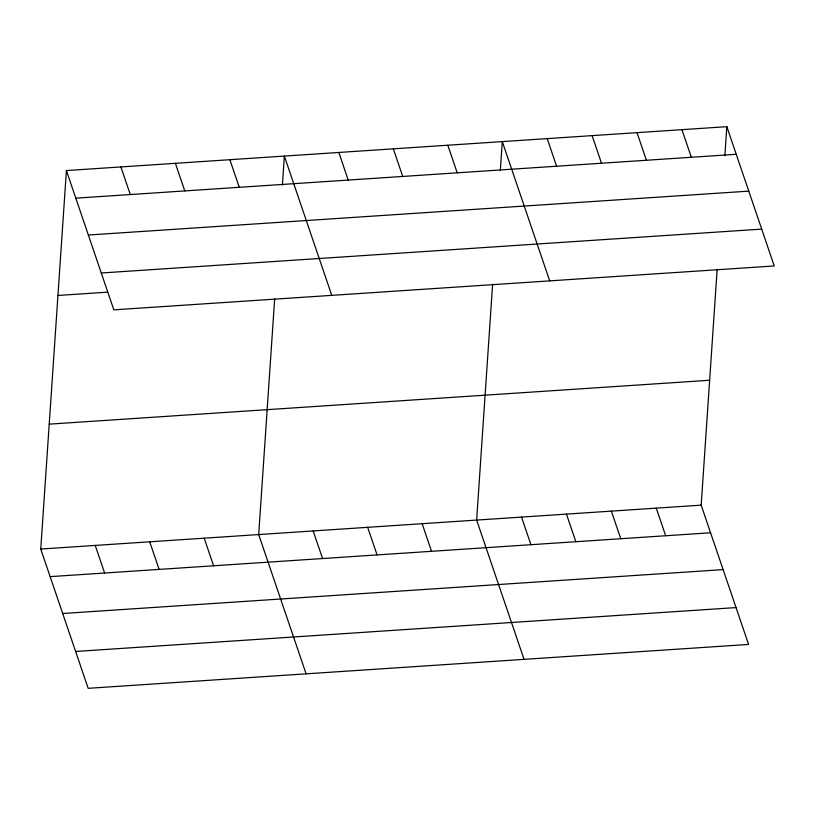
<?xml version="1.0" encoding="UTF-8"?>
<svg xmlns="http://www.w3.org/2000/svg" width="815" height="815" viewBox="0 0 815 815"><rect width="100%" height="100%" fill="white"/><g stroke="black" fill="none" stroke-linecap="round" stroke-linejoin="round"><path stroke-width="1.22" d="M717.169 269.235L701.175 505.157L748.588 644.441L88.163 688.318L40.75 549.045L66.412 170.559L726.837 126.682L774.25 265.955L113.825 309.843L66.412 170.559M274.686 298.636L258.691 534.559L306.104 673.842M282.377 185.097L284.353 156.083L331.766 295.366M492.627 284.16L476.632 520.082L524.045 659.355M500.318 170.62L502.295 141.596L549.707 280.88M724.871 155.696L726.837 126.682M75.805 198.167L736.23 154.29M88.346 235.026L748.781 191.138M101.274 272.994L761.709 229.107M57.936 295.458L107.356 292.178M49.216 424.146L709.641 380.259M40.75 549.045L701.175 505.157M50.153 576.643L710.578 532.766M62.694 613.501L723.119 569.614M75.622 651.47L736.047 607.582M681.931 129.667L691.324 157.275M637.014 132.651L646.417 160.26M592.108 135.636L601.511 163.234M547.201 138.611L556.594 166.219M656.269 508.142L665.672 535.75M611.362 511.127L620.755 538.735M447.802 145.223L457.205 172.831M566.456 514.112L575.848 541.72M521.539 517.097L530.942 544.705M393.319 148.839L402.722 176.447M338.836 152.466L348.229 180.064M422.15 523.699L431.543 551.307M367.667 527.315L377.06 554.923M229.861 159.699L239.264 187.307M313.174 530.942L322.577 558.55M175.378 163.326L184.781 190.934M120.895 166.943L130.288 194.551M204.208 538.175L213.601 565.783M149.726 541.802L159.119 569.41M95.233 545.418L104.636 573.027"/></g></svg>
